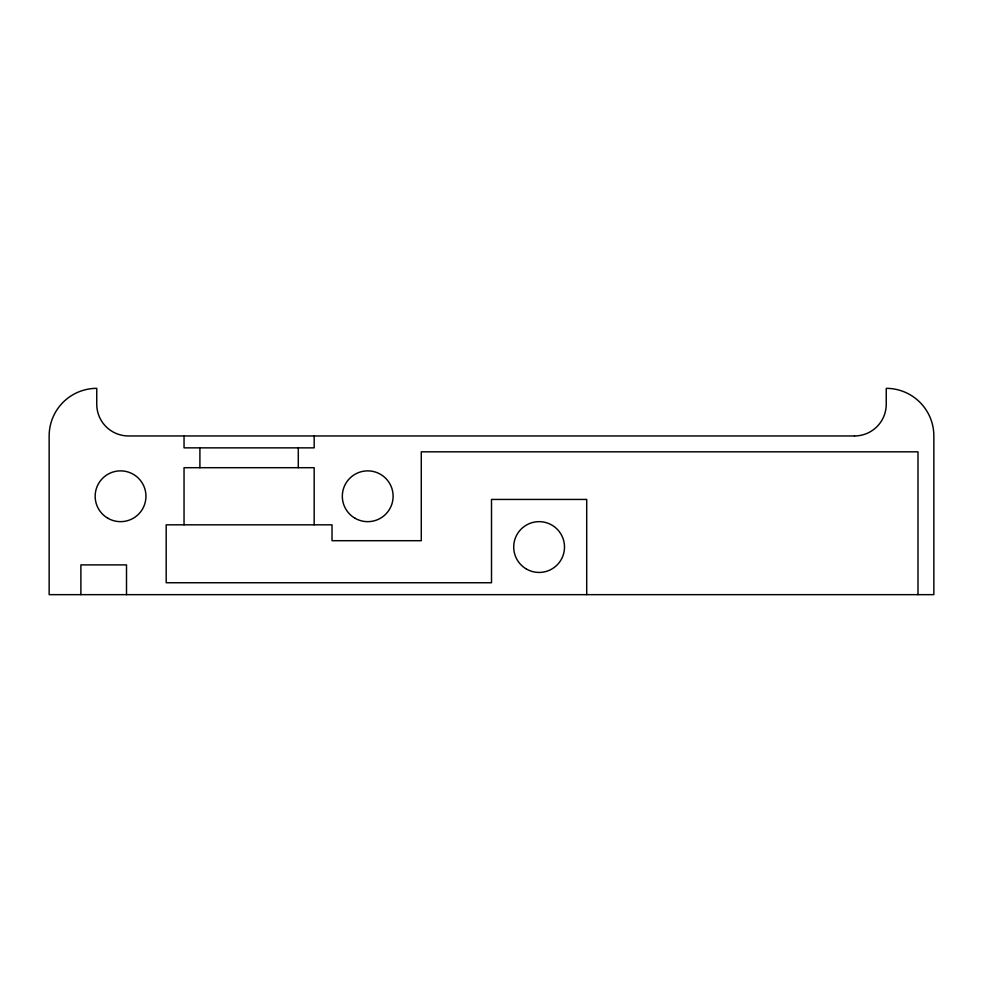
<?xml version="1.0" encoding="UTF-8"?>
<svg xmlns="http://www.w3.org/2000/svg" width="983" height="983" viewBox="0 0 983 983"><rect width="100%" height="100%" fill="white"/><g stroke="black" fill="none" stroke-linecap="round" stroke-linejoin="round"><path stroke-width="1.47" d="M917.987 594.654L917.987 451.824L421.277 451.824L421.277 540.699L332.021 540.699L332.021 524.824L166.188 524.824L166.188 582.747L491.5 582.747L491.5 499.438L586.716 499.438L586.716 594.654M314.167 435.961L314.167 447.855L184.042 447.855L184.042 435.961M314.167 524.824L314.167 467.699L184.042 467.699L184.042 524.824M298.291 447.855L298.291 467.699M199.905 447.855L199.905 467.699M126.512 594.654L126.512 564.893L80.889 564.893L80.889 594.654M854.51 435.961L128.49 435.961A31.739 31.739 0 0 1 96.752 404.222L96.752 388.346A47.602 47.602 0 0 0 49.15 435.961L49.15 594.654L933.85 594.654L933.85 435.961A47.602 47.602 0 0 0 886.248 388.346L886.248 404.222A31.739 31.739 0 0 1 854.51 435.961M355.023 518.25A25.386 25.386 0 0 0 393.114 496.255A25.386 25.386 0 0 0 355.023 474.273A25.386 25.386 0 0 0 355.023 518.25M107.86 518.25A25.386 25.386 0 0 0 145.951 496.255A25.386 25.386 0 0 0 107.86 474.273A25.386 25.386 0 0 0 107.86 518.25M526.409 569.034A25.386 25.386 0 0 0 564.5 547.039A25.386 25.386 0 0 0 526.409 525.057A25.386 25.386 0 0 0 526.409 569.034"/></g></svg>
